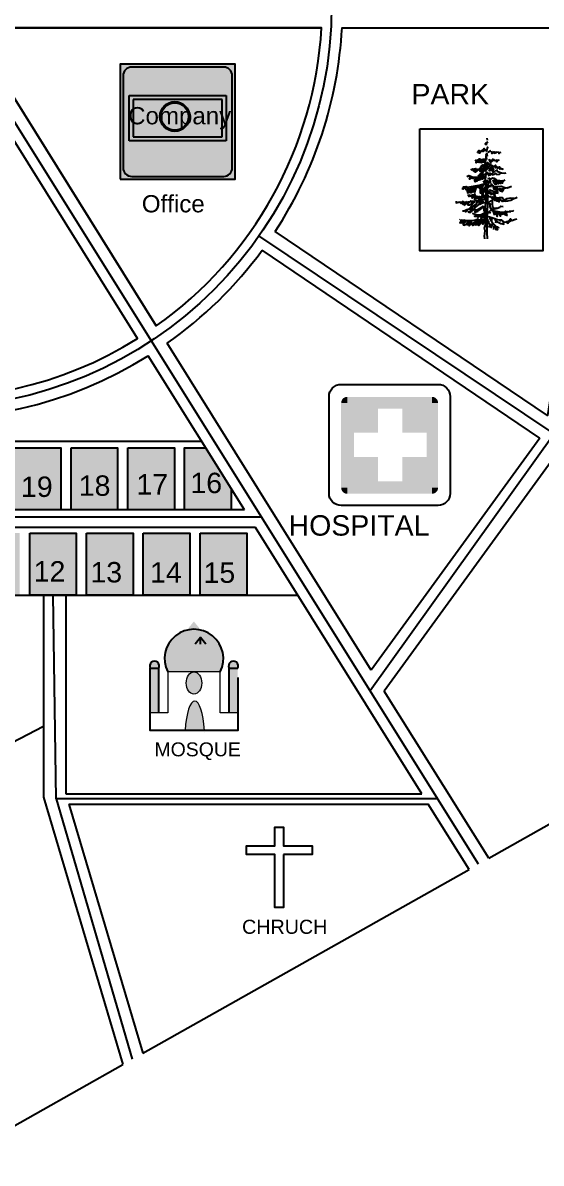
# Model space of a CAD drawing. Header units: metres. Extents: x 368 to 3789, y -155 to 1148.
# Drawn here: x 2264 to 2365.7, y 519.7 to 743.3 of the extents above; entities that cross this region are included whole.
import ezdxf

# ---------------------------------------------------------------- set-up
doc = ezdxf.new("R2010")
doc.units = ezdxf.units.M
doc.styles.get("Standard").update_dxf_attribs({"font": 'arial.ttf'})

# ---------------------------------------------------------------- blocks, each defined once
blk = doc.blocks.new('45')
blk.add_lwpolyline([(140.082, 202.168), (140.082, 204.168, -0.414214), (140.332, 204.418), (142.332, 204.418, -0.414214), (142.582, 204.168), (142.582, 202.168, -0.414214), (142.332, 201.918), (140.332, 201.918, -0.414214)], format="xyb", close=True)
at = {"color": 3, "const_width": 0.125}
for points in [[(140.395, 204.035, -0.414214), (140.457, 204.097, -0.414214)], [(142.27, 204.035, 0.414214), (142.207, 204.097, 0.414214)], [(140.395, 202.285, 0.414214), (140.457, 202.222, 0.414214)], [(142.27, 202.285, -0.414214), (142.207, 202.222, -0.414214)]]:
    blk.add_lwpolyline(points, format="xyb", dxfattribs=at)
at = {"color": 3}
for points in [[(142.207, 204.035), (142.207, 204.16), (140.457, 204.035), (140.457, 204.16)], [(140.332, 202.285), (140.595, 202.285), (140.332, 204.035), (140.595, 204.035)], [(140.595, 204.051), (140.595, 203.918), (142.095, 204.051), (142.095, 203.918)], [(140.595, 203.418), (140.595, 203.918), (141.095, 203.418), (141.095, 203.918)], [(141.595, 203.418), (141.595, 203.918), (142.095, 203.418), (142.095, 203.918)], [(142.095, 202.285), (142.332, 202.285), (142.095, 204.035), (142.332, 204.035)], [(140.595, 202.918), (140.595, 202.418), (141.095, 202.918), (141.095, 202.418)], [(141.595, 202.918), (141.595, 202.418), (142.095, 202.918), (142.095, 202.418)], [(140.595, 202.285), (140.595, 202.418), (142.095, 202.285), (142.095, 202.418)], [(142.207, 202.16), (142.207, 202.285), (140.457, 202.16), (140.457, 202.285)]]:
    blk.add_solid(points, dxfattribs=at)
blk = doc.blocks.new('background')
h = blk.add_hatch(color=256)
h.dxf.hatch_style = 1
edge = h.paths.add_edge_path(flags=16)
edge.add_line((-180, 5), (-20, 5))
edge.add_arc((-20, 20), 15, 270, 360)
edge.add_line((-5, 20), (-5, 180))
edge.add_arc((-20, 180), 15, 0, 90)
edge.add_line((-20, 195), (-180, 195))
edge.add_arc((-180, 180), 15, 90, 180)
edge.add_line((-195, 180), (-195, 20))
edge.add_arc((-180, 20), 15, 180, 270)
h.paths.add_polyline_path([(-200, 0), (0, 0), (0, 200), (-200, 200)])
at = {"true_color": 0xddd5c5}
h = blk.add_hatch(color=254, dxfattribs=at)
h.dxf.hatch_style = 1
edge = h.paths.add_edge_path()
edge.add_line((-180, 5), (-20, 5))
edge.add_arc((-20, 20), 15, 270, 360)
edge.add_line((-5, 20), (-5, 180))
edge.add_arc((-20, 180), 15, 0, 90)
edge.add_line((-20, 195), (-180, 195))
edge.add_arc((-180, 180), 15, 90, 180)
edge.add_line((-195, 180), (-195, 20))
edge.add_arc((-180, 20), 15, 180, 270)
blk.add_lwpolyline([(-200, 0), (0, 0), (0, 200), (-200, 200)], close=True)
blk.add_lwpolyline([(-180, 5), (-20, 5, 0.414214), (-5, 20), (-5, 180, 0.414214), (-20, 195), (-180, 195, 0.414214), (-195, 180), (-195, 20, 0.414214)], format="xyb", close=True)

msp = doc.modelspace()

# ---------------------------------------------------------------- hatches: boundary and pattern name
at = {"true_color": 0x98609e}
h = msp.add_hatch(color=215, dxfattribs=at)
h.dxf.hatch_style = 1
h.paths.add_polyline_path([(2151.99, 643.25), (2142.85, 643.25), (2142.85, 631.06), (2151.99, 631.06)])
h.paths.add_polyline_path([(2163.13, 643.25), (2153.99, 643.25), (2153.99, 631.06), (2163.13, 631.06)])
h.paths.add_polyline_path([(2174.27, 643.25), (2165.13, 643.25), (2165.13, 631.06), (2174.27, 631.06)])
h.paths.add_polyline_path([(2185.41, 643.25), (2176.27, 643.25), (2176.27, 631.06), (2185.41, 631.06)])
h.paths.add_polyline_path([(2196.55, 643.25), (2187.41, 643.25), (2187.41, 631.06), (2196.55, 631.06)])
h.paths.add_polyline_path([(2207.69, 643.25), (2198.55, 643.25), (2198.55, 631.06), (2207.69, 631.06)])
h.paths.add_polyline_path([(2218.83, 643.25), (2209.69, 643.25), (2209.69, 631.06), (2218.83, 631.06)])
h.paths.add_polyline_path([(2229.97, 643.25), (2220.83, 643.25), (2220.83, 631.06), (2229.97, 631.06)])
h.paths.add_polyline_path([(2241.11, 643.25), (2231.97, 643.25), (2231.97, 631.06), (2241.11, 631.06)])
h.paths.add_polyline_path([(2252.25, 643.25), (2243.11, 643.25), (2243.11, 631.06), (2252.25, 631.06)])
h.paths.add_polyline_path([(2263.39, 643.25), (2254.25, 643.25), (2254.25, 631.06), (2263.39, 631.06)])
h.paths.add_polyline_path([(2274.53, 643.25), (2265.39, 643.25), (2265.39, 631.06), (2274.53, 631.06)])
h.paths.add_polyline_path([(2285.67, 643.25), (2276.53, 643.25), (2276.53, 631.06), (2285.67, 631.06)])
h.paths.add_polyline_path([(2296.81, 643.25), (2287.67, 643.25), (2287.67, 631.06), (2296.81, 631.06)])
h.paths.add_polyline_path([(2307.95, 643.25), (2298.81, 643.25), (2298.81, 631.06), (2307.95, 631.06)])
h.paths.add_polyline_path([(2299.89, 659.98), (2295.78, 659.98), (2295.78, 647.79), (2304.92, 647.79), (2304.92, 651.93)])
h.paths.add_polyline_path([(2293.78, 659.98), (2284.64, 659.98), (2284.64, 647.79), (2293.78, 647.79)])
h.paths.add_polyline_path([(2282.64, 659.98), (2273.5, 659.98), (2273.5, 647.79), (2282.64, 647.79)])
h.paths.add_polyline_path([(2271.5, 659.98), (2262.36, 659.98), (2262.36, 647.79), (2271.5, 647.79)])
h.paths.add_polyline_path([(2260.36, 659.98), (2251.22, 659.98), (2251.22, 647.79), (2260.36, 647.79)])
h.paths.add_polyline_path([(2249.22, 659.98), (2240.08, 659.98), (2240.08, 647.79), (2249.22, 647.79)])
h.paths.add_polyline_path([(2238.08, 659.98), (2228.94, 659.98), (2228.94, 647.79), (2238.08, 647.79)])
h.paths.add_polyline_path([(2226.94, 659.98), (2217.8, 659.98), (2217.8, 647.79), (2226.94, 647.79)])
h.paths.add_polyline_path([(2215.8, 659.98), (2206.66, 659.98), (2206.66, 647.79), (2215.8, 647.79)])
h.paths.add_polyline_path([(2204.66, 659.98), (2195.52, 659.98), (2195.52, 647.79), (2204.66, 647.79)])
h.paths.add_polyline_path([(2193.52, 659.98), (2184.38, 659.98), (2184.38, 647.79), (2193.52, 647.79)])
h.paths.add_polyline_path([(2182.38, 659.98), (2173.24, 659.98), (2173.24, 647.79), (2182.38, 647.79)])
h.paths.add_polyline_path([(2171.24, 659.98), (2162.1, 659.98), (2162.1, 647.79), (2171.24, 647.79)])
h.paths.add_polyline_path([(2188.93, 676.71), (2179.79, 676.71), (2179.79, 664.52), (2188.93, 664.52)])
h.paths.add_polyline_path([(2200.07, 676.71), (2190.93, 676.71), (2190.93, 664.52), (2200.07, 664.52)])
h.paths.add_polyline_path([(2211.21, 673.36, -0.022206), (2204.83, 676.71), (2202.07, 676.71), (2202.07, 664.52), (2211.21, 664.52)])
h.paths.add_polyline_path([(2144.65, 633.55), (2151.32, 633.55), (2151.32, 639.57), (2144.65, 639.57)], flags=24)
h.paths.add_polyline_path([(2156.17, 633.78), (2162.84, 633.78), (2162.84, 639.8), (2156.17, 639.8)], flags=24)
h.paths.add_polyline_path([(2167.22, 633.87), (2173.92, 633.87), (2173.92, 640), (2167.22, 640)], flags=24)
h.paths.add_polyline_path([(2177.98, 633.58), (2184.64, 633.58), (2184.64, 639.58), (2177.98, 639.58)], flags=24)
h.paths.add_polyline_path([(2189.5, 633.56), (2196.16, 633.56), (2196.16, 639.58), (2189.5, 639.58)], flags=24)
h.paths.add_polyline_path([(2200.49, 633.2), (2205.64, 633.2), (2205.64, 639.33), (2200.49, 639.33)], flags=24)
h.paths.add_polyline_path([(2211.96, 633.24), (2217.04, 633.24), (2217.04, 639.16), (2211.96, 639.16)], flags=24)
h.paths.add_polyline_path([(2223.2, 632.96), (2228.35, 632.96), (2228.35, 639.09), (2223.2, 639.09)], flags=24)
h.paths.add_polyline_path([(2233.25, 632.78), (2238.4, 632.78), (2238.4, 638.9), (2233.25, 638.9)], flags=24)
h.paths.add_polyline_path([(2243.24, 632.92), (2251.5, 632.92), (2251.5, 639.05), (2243.24, 639.05)], flags=24)
h.paths.add_polyline_path([(2254.8, 632.68), (2263.03, 632.68), (2263.03, 638.71), (2254.8, 638.71)], flags=24)
h.paths.add_polyline_path([(2265.17, 632.74), (2273.39, 632.74), (2273.39, 638.76), (2265.17, 638.76)], flags=9)
h.paths.add_polyline_path([(2276.28, 632.48), (2284.54, 632.48), (2284.54, 638.61), (2276.28, 638.61)], flags=9)
h.paths.add_polyline_path([(2287.98, 632.54), (2296.21, 632.54), (2296.21, 638.56), (2287.98, 638.56)], flags=24)
h.paths.add_polyline_path([(2298.46, 632.39), (2306.71, 632.39), (2306.71, 638.52), (2298.46, 638.52)], flags=9)
h.paths.add_polyline_path([(2295.89, 650), (2304.15, 650), (2304.15, 656.13), (2295.89, 656.13)], flags=24)
h.paths.add_polyline_path([(2285.32, 649.81), (2293.54, 649.81), (2293.54, 655.83), (2285.32, 655.83)], flags=24)
h.paths.add_polyline_path([(2273.99, 649.47), (2282.25, 649.47), (2282.25, 655.6), (2273.99, 655.6)], flags=24)
h.paths.add_polyline_path([(2262.66, 649.25), (2270.92, 649.25), (2270.92, 655.37), (2262.66, 655.37)], flags=24)
h.paths.add_polyline_path([(2253.3, 649.17), (2261.56, 649.17), (2261.56, 655.3), (2253.3, 655.3)], flags=9)
h.paths.add_polyline_path([(2241.14, 650.24), (2249.36, 650.24), (2249.36, 656.26), (2241.14, 656.26)], flags=9)
h.paths.add_polyline_path([(2229.82, 650.3), (2238.05, 650.3), (2238.05, 656.33), (2229.82, 656.33)], flags=24)
h.paths.add_polyline_path([(2218.49, 649.89), (2226.75, 649.89), (2226.75, 656.02), (2218.49, 656.02)], flags=24)
h.paths.add_polyline_path([(2207.5, 650.01), (2215.73, 650.01), (2215.73, 656.03), (2207.5, 656.03)], flags=24)
h.paths.add_polyline_path([(2196.4, 649.95), (2204.66, 649.95), (2204.66, 656.08), (2196.4, 656.08)], flags=24)
h.paths.add_polyline_path([(2185.07, 649.83), (2193.33, 649.83), (2193.33, 655.96), (2185.07, 655.96)], flags=24)
h.paths.add_polyline_path([(2173.95, 649.88), (2182.18, 649.88), (2182.18, 655.9), (2173.95, 655.9)], flags=24)
h.paths.add_polyline_path([(2162.99, 649.69), (2171.25, 649.69), (2171.25, 655.82), (2162.99, 655.82)], flags=9)
h.paths.add_polyline_path([(2181.83, 667.28), (2190.09, 667.28), (2190.09, 673.41), (2181.83, 673.41)], flags=9)
h.paths.add_polyline_path([(2192.77, 667.4), (2201.03, 667.4), (2201.03, 673.53), (2192.77, 673.53)], flags=9)
h.paths.add_polyline_path([(2203.48, 667.52), (2211.74, 667.52), (2211.74, 673.65), (2203.48, 673.65)], flags=9)
h = msp.add_hatch(color=3)
h.dxf.hatch_style = 1
h.paths.add_polyline_path([(2292.46, 616.02), (2302.77, 616.02, 1.620758)])
h.paths.add_polyline_path([(2304.49, 616.75), (2306.18, 616.75, 1.600044)])
h.paths.add_polyline_path([(2289.02, 616.75), (2290.71, 616.75, 1.600044)])
h.paths.add_polyline_path([(2297.59, 625.91), (2297.59, 624.4), (2298.83, 624.4)])
h.paths.add_polyline_path([(2297.59, 625.91), (2296.35, 624.4), (2297.59, 624.4)])
h = msp.add_hatch(color=7)
h.dxf.hatch_style = 1
edge = h.paths.add_edge_path()
edge.add_ellipse((2297.76, 602.65), major_axis=(0, -7.66), ratio=0.255444, start_angle=104.4019, end_angle=255.5981)
edge.add_line((2295.87, 604.55), (2299.66, 604.55))
edge = h.paths.add_edge_path()
edge.add_ellipse((2297.61, 613.83), major_axis=(0, 2.18), ratio=0.697407, start_angle=0, end_angle=360)
h.paths.add_polyline_path([(2304.49, 607.99), (2306.21, 607.99), (2306.18, 616.75), (2304.49, 616.75)])
h.paths.add_polyline_path([(2290.71, 616.75), (2289.02, 616.75), (2289.02, 607.99), (2290.74, 607.99)])
at = {"lineweight": 18, "true_color": 0xffffff}
h = msp.add_hatch(color=7, dxfattribs=at)
h.dxf.hatch_style = 1
h.paths.add_polyline_path([(2296.18, 614.56), (2296.28, 614.88), (2296.27, 614.86), (2296.21, 614.67)])
h.paths.add_polyline_path([(2298.8, 615.2), (2298.94, 614.9), (2298.88, 615.05)])
h.paths.add_polyline_path([(2298.62, 615.46), (2298.79, 615.21), (2298.79, 615.22), (2298.69, 615.38)])
h.paths.add_polyline_path([(2298.95, 614.88), (2299.05, 614.56), (2299.02, 614.67), (2298.96, 614.86)])
h.paths.add_polyline_path([(2298.41, 615.69), (2298.6, 615.5), (2298.58, 615.52), (2298.46, 615.65)])
h.paths.add_polyline_path([(2299.06, 614.51), (2299.12, 614.18), (2299.11, 614.26), (2299.07, 614.47)])
h.paths.add_polyline_path([(2298.16, 615.87), (2298.37, 615.72), (2298.33, 615.76), (2298.2, 615.85)])
h.paths.add_polyline_path([(2299.12, 614.12), (2299.14, 613.79), (2299.14, 613.83), (2299.13, 614.05)])
h.paths.add_polyline_path([(2297.89, 615.98), (2298.12, 615.89), (2298.06, 615.92), (2297.91, 615.97)])
h.paths.add_polyline_path([(2299.13, 613.73), (2299.1, 613.39), (2299.11, 613.41), (2299.13, 613.62)])
h.paths.add_polyline_path([(2297.76, 616.01), (2297.61, 616.02), (2297.86, 615.98)])
h.paths.add_polyline_path([(2297.36, 615.98), (2297.61, 616.02), (2297.46, 616.01)])
h.paths.add_polyline_path([(2299.1, 613.36), (2299.03, 613.02), (2299.07, 613.2)])
h.paths.add_polyline_path([(2297.1, 615.89), (2297.33, 615.98), (2297.32, 615.97), (2297.17, 615.92)])
h.paths.add_polyline_path([(2296.86, 615.72), (2297.07, 615.87), (2297.03, 615.85), (2296.89, 615.76)])
h.paths.add_polyline_path([(2296.2, 613.02), (2296.13, 613.36), (2296.16, 613.2)])
h.paths.add_polyline_path([(2296.63, 615.5), (2296.82, 615.69), (2296.77, 615.65), (2296.65, 615.52)])
h.paths.add_polyline_path([(2296.12, 613.39), (2296.09, 613.73), (2296.1, 613.62), (2296.12, 613.41)])
h.paths.add_polyline_path([(2296.43, 615.21), (2296.6, 615.46), (2296.54, 615.38), (2296.44, 615.22)])
h.paths.add_polyline_path([(2296.09, 613.79), (2296.1, 614.12), (2296.1, 614.05), (2296.09, 613.83)])
h.paths.add_polyline_path([(2296.29, 614.9), (2296.42, 615.2), (2296.35, 615.05)])
h.paths.add_polyline_path([(2296.11, 614.18), (2296.17, 614.51), (2296.16, 614.47), (2296.12, 614.26)])
h.paths.add_polyline_path([(2298.1, 611.76), (2297.88, 611.68), (2297.91, 611.69), (2298.06, 611.74)])
h.paths.add_polyline_path([(2297.34, 611.68), (2297.13, 611.76), (2297.17, 611.74), (2297.32, 611.69)])
h.paths.add_polyline_path([(2299.02, 613), (2298.92, 612.71), (2298.96, 612.8), (2299.02, 613)])
h.paths.add_polyline_path([(2298.9, 612.66), (2298.76, 612.4), (2298.79, 612.45), (2298.88, 612.62)])
h.paths.add_polyline_path([(2297.09, 611.78), (2296.88, 611.92), (2296.89, 611.91), (2297.03, 611.81)])
h.paths.add_polyline_path([(2298.56, 612.12), (2298.37, 611.94), (2298.46, 612.02)])
h.paths.add_polyline_path([(2296.31, 612.71), (2296.2, 613), (2296.21, 613), (2296.27, 612.8)])
h.paths.add_polyline_path([(2297.85, 611.68), (2297.61, 611.65), (2297.76, 611.66)])
h.paths.add_polyline_path([(2296.86, 611.94), (2296.67, 612.12), (2296.77, 612.02)])
h.paths.add_polyline_path([(2298.74, 612.36), (2298.57, 612.13), (2298.58, 612.14), (2298.69, 612.29)])
h.paths.add_polyline_path([(2296.65, 612.13), (2296.49, 612.36), (2296.54, 612.29), (2296.65, 612.14)])
h.paths.add_polyline_path([(2298.35, 611.92), (2298.14, 611.78), (2298.2, 611.81), (2298.33, 611.91)])
h.paths.add_polyline_path([(2296.46, 612.4), (2296.33, 612.66), (2296.35, 612.62), (2296.44, 612.45)])
at = {"lineweight": 18}
h = msp.add_hatch(color=3, dxfattribs=at)
h.dxf.hatch_style = 1
h.paths.add_polyline_path([(2296.37, 608.04), (2296.63, 608.9), (2296.63, 608.89), (2296.56, 608.7), (2296.5, 608.5), (2296.44, 608.29), (2296.38, 608.08)])
h.paths.add_polyline_path([(2297.26, 610.05), (2297.59, 610.28), (2297.52, 610.25), (2297.44, 610.21), (2297.36, 610.15), (2297.28, 610.08)])
h.paths.add_polyline_path([(2299.38, 606.98), (2299.54, 605.84), (2299.52, 606.03), (2299.48, 606.31), (2299.44, 606.59), (2299.4, 606.86)])
h.paths.add_polyline_path([(2299.55, 605.81), (2299.66, 604.55), (2299.64, 604.86), (2299.61, 605.16), (2299.58, 605.46), (2299.55, 605.75)])
h.paths.add_polyline_path([(2297.59, 610.28), (2297.93, 610.28), (2297.92, 610.28), (2297.84, 610.3), (2297.76, 610.31), (2297.68, 610.3), (2297.6, 610.28)])
h.paths.add_polyline_path([(2296.93, 609.59), (2297.25, 610.04), (2297.21, 609.99), (2297.13, 609.9), (2297.05, 609.79), (2296.98, 609.67)])
h.paths.add_polyline_path([(2299.16, 608.02), (2299.37, 607.01), (2299.35, 607.12), (2299.3, 607.37), (2299.25, 607.61), (2299.2, 607.85)])
h.paths.add_polyline_path([(2295.87, 604.55), (2295.98, 605.81), (2295.97, 605.75), (2295.94, 605.46), (2295.92, 605.16), (2295.89, 604.86)])
h.paths.add_polyline_path([(2297.94, 610.28), (2298.27, 610.05), (2298.24, 610.08), (2298.16, 610.15), (2298.08, 610.21), (2298.01, 610.25)])
h.paths.add_polyline_path([(2296.63, 608.91), (2296.93, 609.57), (2296.91, 609.53), (2296.83, 609.39), (2296.76, 609.23), (2296.7, 609.07)])
h.paths.add_polyline_path([(2298.89, 608.9), (2299.15, 608.04), (2299.14, 608.08), (2299.09, 608.29), (2299.03, 608.5), (2298.96, 608.7), (2298.9, 608.89)])
h.paths.add_polyline_path([(2295.99, 605.84), (2296.15, 606.98), (2296.13, 606.86), (2296.09, 606.59), (2296.05, 606.31), (2296.01, 606.03)])
h.paths.add_polyline_path([(2298.28, 610.04), (2298.59, 609.59), (2298.55, 609.67), (2298.47, 609.79), (2298.4, 609.9), (2298.32, 609.99)])
h.paths.add_polyline_path([(2296.16, 607.01), (2296.37, 608.02), (2296.33, 607.85), (2296.27, 607.61), (2296.22, 607.37), (2296.17, 607.12)])
h.paths.add_polyline_path([(2298.6, 609.57), (2298.89, 608.91), (2298.83, 609.07), (2298.76, 609.23), (2298.69, 609.39), (2298.62, 609.53)])

# ---------------------------------------------------------------- linework, layer by layer
at = {"color": 150}
for p, q in [((2353.39, 578.31), (2254.65, 736.25)), ((2368.25, 662.69), (2310.35, 701.54)), ((2368.25, 662.69), (2332.15, 612.28)), ((2141.92, 646.42), (2310.81, 646.42)), ((2270.55, 591.1), (2269.96, 631.06)), ((2345.4, 591.1), (2270.55, 591.1)), ((2270.55, 591.1), (2285.5, 540.03))]:
    msp.add_line(p, q, dxfattribs=at)
for p, q in [((2284.89, 720.21), (2284.89, 729.09)), ((2284.89, 729.09), (2303.94, 729.09)), ((2303.15, 728.3), (2285.68, 728.3)), ((2285.68, 728.3), (2285.68, 721)), ((2303.15, 721), (2303.15, 728.3)), ((2303.94, 729.09), (2303.94, 720.21)), ((2285.68, 721), (2303.15, 721)), ((2302.3, 721), (2303.15, 721)), ((2296.56, 720.21), (2284.89, 720.21)), ((2303.94, 720.21), (2296.56, 720.21)), ((2307.51, 647.79), (2288.63, 678.01)), ((2307.51, 647.79), (2145.73, 647.79)), ((2309.66, 644.33), (2142.02, 644.33)), ((2342.3, 592.09), (2309.66, 644.33)), ((2127.75, 631.06), (2317.96, 631.06)), ((2298.86, 621.46), (2298.86, 622.76)), ((2304.49, 607.99), (2304.49, 616.75)), ((2164.65, 551.9), (2268.08, 605.36)), ((2272.48, 592.09), (2342.3, 592.09)), ((2273.07, 590.09), (2343.55, 590.09)), ((2351.55, 577.28), (2343.55, 590.09))]:
    msp.add_line(p, q)
at = {"color": 3}
for p, q in [((2355.02, 720.72), (2355.14, 720.31)), ((2355.22, 717.95), (2355.82, 718.28)), ((2354.99, 717.88), (2355.14, 717.19)), ((2355.44, 716.57), (2355.82, 715.75)), ((2355.82, 715.75), (2355.78, 716.49)), ((2355.78, 716.49), (2356.25, 716.17)), ((2356.25, 716.17), (2356.11, 716.61)), ((2356.11, 716.61), (2356.34, 716.61)), ((2356.34, 716.61), (2356.51, 716.21)), ((2356.51, 716.21), (2356.6, 716.46)), ((2356.6, 716.46), (2356.99, 716.06)), ((2351.12, 713.22), (2351.5, 713.37)), ((2354.11, 710.94), (2354.5, 711.76)), ((2355.41, 712.4), (2355.86, 711.91)), ((2355.2, 709.21), (2355.93, 709.25)), ((2360.75, 708.99), (2360.97, 709.12)), ((2350.21, 707.74), (2350.76, 707.96)), ((2351.07, 707.66), (2350.88, 707.81)), ((2352.79, 708), (2352.58, 708.22)), ((2354.69, 707.4), (2354.34, 706.97)), ((2360.32, 708.86), (2360.75, 708.99)), ((2349.73, 704.69), (2349.86, 704.82)), ((2355.8, 706.02), (2355.49, 706.25)), ((2356.04, 705.13), (2355.97, 704.43)), ((2357.61, 706.19), (2358.17, 705.76)), ((2357.61, 706.19), (2358.51, 706.19)), ((2358.17, 705.76), (2358.08, 706.02)), ((2358.08, 706.02), (2359.07, 705.55)), ((2358.6, 705.85), (2358.51, 706.19)), ((2359.07, 705.55), (2358.6, 705.85)), ((2354.17, 703.78), (2354.73, 704.6)), ((2355.41, 704.38), (2355.28, 703.74)), ((2355.46, 703.18), (2355.8, 704))]:
    msp.add_line(p, q, dxfattribs=at)
at = {"lineweight": 18}
msp.add_line((2302.77, 616.02), (2297.61, 616.02), dxfattribs=at)
for points in [[(2290.21, 683.87), (2257.74, 735.85, 0.115498), (2261.34, 742.35), (2322.63, 742.35)], [(2313.53, 702.4, 0.131841), (2326.64, 742.35), (2378.95, 742.35)], [(2286.51, 681.4), (2254.29, 732.97, -0.283156), (2237.19, 732.86), (2192.31, 691.11, 0.343148), (2286.51, 681.4), (2254.29, 732.97, -0.283156), (2237.19, 732.86), (2192.31, 691.11)], [(2292.33, 680.47, 0.080884), (2310.97, 698.71, 0.080884)], [(2290.74, 607.99), (2290.71, 616.75, 1.600044), (2289.02, 616.75), (2290.71, 616.75)]]:
    msp.add_lwpolyline(points, format="xyb")
for points in [[(2257.74, 735.85), (2290.21, 683.87, 0.228076), (2322.63, 742.35), (2261.34, 742.35, -0.115498)], [(2306.18, 616.75, 1.600044), (2304.49, 616.75)]]:
    msp.add_lwpolyline(points, format="xyb", close=True)
for points in [[(2378.95, 742.35), (2366.93, 666.29), (2313.53, 702.4)], [(2365.42, 661.88), (2310.97, 698.71)], [(2189.38, 688.38), (2160.26, 661.3), (2270.97, 661.3), (2289.21, 661.3), (2299.07, 661.3)], [(2332.37, 616.38), (2292.33, 680.47)], [(2304.92, 651.93), (2304.92, 647.79), (2295.78, 647.79), (2295.78, 659.98), (2299.89, 659.98)], [(2365.42, 661.88), (2332.37, 616.38)], [(2369.75, 660.19), (2334.94, 612.26)], [(2268.08, 631.06), (2268.08, 591.45), (2283.67, 539)], [(2272.48, 631.06), (2272.48, 592.09)], [(2299.92, 621.46), (2298.86, 622.76), (2297.81, 621.46)], [(2306.19, 614.95), (2306.21, 607.49), (2306.21, 604.55), (2289.02, 604.55), (2289.02, 607.99), (2289.02, 616.75)], [(2355.43, 579.46), (2334.94, 612.26)], [(2273.07, 590.09), (2287.6, 541.21)]]:
    msp.add_lwpolyline(points)
for points in [[(2341.91, 722.55), (2366.04, 722.55), (2366.04, 698.58), (2341.91, 698.58)], [(2262.36, 659.98), (2271.5, 659.98), (2271.5, 647.79), (2262.36, 647.79)], [(2273.5, 659.98), (2282.64, 659.98), (2282.64, 647.79), (2273.5, 647.79)], [(2284.64, 659.98), (2293.78, 659.98), (2293.78, 647.79), (2284.64, 647.79)], [(2265.39, 643.25), (2274.53, 643.25), (2274.53, 631.06), (2265.39, 631.06)], [(2276.53, 643.25), (2285.67, 643.25), (2285.67, 631.06), (2276.53, 631.06)], [(2287.67, 643.25), (2296.81, 643.25), (2296.81, 631.06), (2287.67, 631.06)], [(2298.81, 643.25), (2307.95, 643.25), (2307.95, 631.06), (2298.81, 631.06)], [(2315.19, 580.17), (2315.19, 569.78), (2313.49, 569.78), (2313.49, 580.17), (2307.9, 580.17), (2307.9, 581.89), (2313.49, 581.89), (2313.49, 585.54), (2315.19, 585.54), (2315.19, 581.89), (2320.79, 581.89), (2320.79, 580.17)]]:
    msp.add_lwpolyline(points, close=True)
at = {"color": 3}
for points in [[(2355.26, 718.73), (2355.15, 718.92), (2355, 718.17), (2354.82, 718.51), (2354.29, 718.09), (2354.51, 718.69), (2353.62, 717.76), (2353.99, 718.32), (2353.32, 717.84), (2353.54, 718.28), (2353.14, 717.84)], [(2354.65, 719.48), (2354.98, 719.71), (2354.91, 719.34)], [(2354.83, 719.97), (2354.98, 719.71), (2355.32, 720.01)], [(2355.9, 718.13), (2356.04, 717.72), (2356.19, 717.99), (2356.6, 717.76), (2356.42, 718.02), (2356.9, 717.84), (2356.87, 718.06), (2357.31, 717.99), (2357.39, 717.68), (2357.53, 717.91), (2357.83, 717.99)], [(2353.95, 716.49), (2353.57, 715.94), (2353.73, 716.57), (2353.5, 716.57), (2353.27, 716.02), (2353.36, 716.49), (2352.94, 715.87), (2353.02, 716.35), (2352.83, 716.35), (2352.73, 716.42)], [(2355.03, 716.53), (2354.92, 717.5), (2354.71, 715.9), (2354.55, 716.61), (2354.03, 716.46), (2354.45, 715.98), (2354.13, 715.94), (2353.95, 715.9), (2353.95, 716.49)], [(2354.93, 715.75), (2355.12, 715.27), (2355.16, 715.94), (2355.49, 715.38), (2355.6, 715.61), (2356.2, 715.3)], [(2351.84, 714.64), (2352.06, 714.53), (2354.37, 714.74), (2354, 714), (2354.08, 714.82), (2353.77, 714.19), (2353.66, 714.74), (2352.73, 714.04), (2352.92, 714.75), (2352.55, 714.15), (2352.65, 714.71), (2352.4, 714.3), (2352.32, 714.67), (2352.06, 714.53)], [(2354.6, 713.74), (2354.08, 713.26), (2354.19, 713.63), (2353.73, 713.29), (2353.44, 713.26), (2353.48, 713.37), (2353.7, 713.63), (2354.29, 713.93)], [(2355.12, 715.72), (2354.74, 715.12), (2354.74, 715.68), (2354.48, 715.05), (2354.56, 715.57), (2354.22, 715.19), (2354.26, 715.46), (2354.04, 715.05), (2354.04, 715.34), (2353.77, 714.82)], [(2354.78, 714.19), (2354.89, 714.74), (2354.67, 715.01), (2354.22, 713.89), (2354.37, 714.74), (2355.26, 715.12), (2355.01, 714.53), (2354.89, 714.74)], [(2354.89, 713.89), (2355.12, 714), (2355.49, 713.33)], [(2355.41, 714.26), (2356.05, 714.67), (2355.57, 714.64), (2356.05, 715.23), (2356.01, 714.74), (2356.76, 715.42), (2356.76, 714.86), (2357.02, 715.12), (2357.17, 714.74), (2357.5, 715.12), (2357.62, 714.6), (2357.77, 714.78), (2358.21, 714.6), (2356.31, 715.16), (2355.53, 715.27), (2355.19, 714.64)], [(2355.34, 713.59), (2355.71, 713.82), (2355.68, 713.45), (2356.09, 713.74), (2356.13, 713.52), (2356.94, 713.82)], [(2355.79, 714.3), (2356.38, 714.67), (2356.16, 714.11), (2356.31, 714), (2356.61, 714.3)], [(2356.53, 713.93), (2356.8, 713.78), (2357.02, 713.59), (2357.5, 713.66), (2357.91, 713.93), (2358.58, 713.82), (2358.85, 713.89)], [(2356.72, 714.22), (2357.02, 714.41), (2357.21, 714.19), (2357.91, 713.93)], [(2353.39, 711.4), (2351.24, 711.05), (2350.98, 711.18), (2350.42, 711.1), (2350.42, 710.71), (2350.42, 710.76), (2350.17, 710.76)], [(2351.5, 710.97), (2351.2, 710.24), (2351.41, 710.33), (2352.15, 711.18), (2351.76, 710.62), (2351.59, 710.28), (2351.24, 709.98), (2351.7, 710.15), (2352.37, 711.2), (2351.88, 709.97), (2352.56, 711.05), (2352.33, 710.11), (2352.82, 711.2), (2352.67, 710.15), (2353.11, 711.34)], [(2351.39, 713.14), (2351.5, 713.37), (2352.36, 713.03), (2351.95, 712.77)], [(2352.02, 713), (2351.65, 712.66), (2351.84, 713.1), (2351.57, 713.1)], [(2352.65, 712.96), (2352.28, 712.81), (2352.36, 713.03), (2353.96, 713.14), (2354.82, 713.33)], [(2354.78, 713.07), (2354.6, 712.81), (2354.48, 713.1), (2354.19, 712.66), (2354.22, 713.07), (2353.89, 712.58), (2353.96, 713.14), (2353.55, 712.44), (2353.33, 712.44), (2353.55, 712.89), (2353.36, 713.07), (2353.07, 712.29), (2352.77, 712.17), (2352.65, 712.33), (2353.1, 712.81), (2352.99, 712.96), (2352.51, 712.4)], [(2354.13, 709.68), (2354.13, 710.11), (2354.21, 710.76), (2353.82, 709.93), (2353.78, 710.41), (2353.82, 710.54), (2353.82, 710.89), (2353.65, 710.84), (2353.48, 711.01), (2353.87, 711.57), (2353.31, 711.05), (2353.39, 711.4), (2354.82, 711.88)], [(2354.15, 711.61), (2353.82, 710.89), (2354.11, 710.94), (2354.38, 710.8)], [(2354.99, 711.7), (2354.82, 711.57), (2354.82, 711.88), (2354.69, 711.05), (2354.77, 710.24), (2354.64, 711.01), (2354.73, 710.24), (2354.56, 710.92), (2354.38, 710.8), (2354.43, 710.2), (2354.13, 709.68)], [(2354.33, 712.1), (2354.71, 712.4), (2354.52, 711.91), (2355.08, 712.4), (2355.12, 711.95), (2355.19, 712.21), (2355.49, 711.84)], [(2355.16, 711.45), (2355.37, 711.01), (2355.33, 711.61), (2355.59, 711.32), (2355.93, 711.23)], [(2355.23, 712.81), (2355.6, 712.89), (2355.6, 712.51), (2355.86, 712.21)], [(2357.84, 712.44), (2358.1, 711.88), (2357.54, 712.4), (2357.77, 711.8), (2357.28, 712.21), (2357.35, 711.77), (2357.02, 712.44), (2356.5, 712.81), (2356.2, 712.85), (2355.6, 712.55)], [(2355.68, 711.3), (2355.97, 711.7), (2356.06, 711.4), (2356.24, 711.45), (2356.4, 710.71), (2356.49, 711.14), (2356.75, 710.49), (2356.92, 710.2), (2357.18, 710.2), (2357.05, 710.46)], [(2356.2, 712.51), (2356.38, 712.17), (2356.65, 711.69), (2356.98, 711.77), (2356.87, 712.17), (2356.65, 712.44), (2356.71, 712.65)], [(2357.02, 712.44), (2357.95, 712.33), (2358.36, 712.33), (2358.62, 712.51)], [(2351.03, 711.23), (2350.81, 710.84), (2350.81, 710.89), (2350.94, 710.67), (2351.07, 710.67), (2351.5, 710.97)], [(2353.35, 709.34), (2353.22, 709.21), (2353.18, 709.25), (2352.66, 708.91), (2352.92, 709.37), (2352.58, 709.12), (2352.19, 708.94), (2352.79, 709.59), (2352.19, 709.12), (2352.66, 709.77), (2352.02, 709.21), (2352.28, 709.59), (2351.84, 709.34), (2351.54, 709.25), (2351.72, 709.5), (2351.24, 709.46)], [(2354.77, 709.55), (2353.95, 708.73), (2354.38, 709.59), (2353.73, 708.73), (2354.29, 709.59), (2353.44, 708.78), (2353.61, 709.25), (2353.35, 708.86), (2353.22, 708.91), (2352.88, 708.78)], [(2355.03, 709.77), (2355.28, 709.34), (2354.9, 709.93), (2354.77, 709.55), (2354.73, 708.91), (2354.56, 709.12), (2354.43, 708.52)], [(2355.2, 710.46), (2355.5, 709.9), (2355.68, 709.77), (2355.89, 709.68), (2355.8, 709.98), (2355.59, 710.2), (2356.15, 709.77), (2356.67, 709.34), (2356.58, 709.81), (2356.36, 710.15), (2356.58, 709.93), (2356.83, 709.9), (2356.67, 710.24), (2356.92, 710.02), (2357.26, 709.93)], [(2355.59, 710.71), (2355.71, 710.49), (2356.67, 710.24)], [(2355.59, 709.34), (2356.62, 708.47), (2356.71, 708.6), (2356.19, 709.21), (2357.01, 708.38), (2356.62, 709.21), (2357.26, 708.35), (2356.96, 709.08), (2357.48, 708.22), (2357.44, 708.38)], [(2359.12, 710.97), (2357.57, 710.67), (2356.75, 710.84), (2356.27, 711.23), (2357.79, 711.32), (2357.87, 711.27), (2358.6, 711.05), (2359.12, 710.97), (2359.89, 711.32)], [(2357.05, 710.46), (2356.83, 711.1), (2357.65, 710.37), (2358.13, 710.28), (2358.04, 710.49), (2357.61, 710.84), (2358.08, 710.58), (2358.35, 710.54)], [(2349, 708.38), (2349.05, 708.04), (2349.52, 708.13), (2349.82, 708.22), (2351.41, 708.13), (2353.44, 708.52), (2354.9, 708.74)], [(2350.6, 708.17), (2349.99, 707.91), (2350.42, 708.3), (2349.86, 707.96), (2349.82, 708.22)], [(2354.83, 708.04), (2354.29, 707.96), (2353.95, 707.82), (2353.65, 707.7), (2353.52, 707.74), (2352.88, 707.23), (2352.62, 707.01), (2352.62, 706.8), (2351.89, 706.71), (2351.59, 706.8), (2351.28, 706.67), (2351.2, 706.71), (2351.11, 706.62), (2350.51, 706.37), (2350.29, 706.37)], [(2351.07, 708.26), (2350.68, 707.87), (2350.42, 707.66)], [(2352.4, 708.43), (2352.23, 708.13), (2351.93, 708.26), (2351.89, 708.43), (2351.63, 708.17), (2351.41, 708.13), (2351.37, 708.22), (2350.47, 707.48)], [(2351.41, 708.13), (2351.37, 707.82), (2351.33, 707.61), (2351.67, 707.61), (2352.1, 707.87), (2352.23, 708.13), (2352.58, 708.22), (2352.23, 707.74), (2352.02, 707.57), (2352.06, 707.36)], [(2352.49, 708.82), (2352.66, 708.69), (2352.88, 708.78), (2352.75, 708.94)], [(2352.66, 706.75), (2352.79, 706.58), (2352.66, 706.32), (2353.01, 706.54), (2352.71, 706.19), (2353.27, 706.41), (2353.7, 706.67), (2353.87, 706.88), (2354.26, 707.4), (2354.34, 706.97), (2354.43, 706.75), (2354.47, 706.45), (2354.38, 706.32)], [(2354.26, 707.4), (2354, 707.1), (2353.35, 706.75), (2353.05, 706.62), (2352.79, 706.58)], [(2353.52, 707.74), (2353.65, 708), (2353.91, 708), (2354.26, 708.09), (2354.34, 708.3), (2354, 708.26), (2353.73, 708.13), (2353.52, 708.17), (2353.44, 708.52), (2353.31, 708.13), (2353.01, 708.04), (2353.05, 707.82)], [(2355.12, 707.91), (2356.06, 708.52), (2356.06, 707.74), (2356.15, 707.27), (2356.45, 706.97), (2357.05, 706.97), (2357.57, 707.18), (2357.79, 707.36), (2358.26, 707.31)], [(2356.15, 708.86), (2357.52, 709.08), (2358.04, 709.08), (2358.13, 708.91), (2358.81, 708.26)], [(2357.26, 709.08), (2357.57, 708.65), (2358.08, 708.26), (2357.87, 708.52), (2358.17, 708.47)], [(2350.64, 704.64), (2349.78, 704.08), (2350.73, 704.6), (2350.08, 704.08), (2350.85, 704.56), (2350.55, 704.26), (2351.07, 704.56), (2350.73, 704.17), (2350.38, 703.82), (2350.51, 703.65), (2350.98, 703.82), (2351.28, 704.13), (2351.41, 704.47)], [(2353.05, 704.73), (2352.32, 703.57), (2352.58, 703.82), (2352.66, 703.82), (2353.27, 704.86), (2353.31, 704.43), (2353.57, 704.64), (2351.41, 704.47), (2350.17, 704.6)], [(2350.64, 706.67), (2350.9, 706.28), (2351.16, 706.54), (2351.24, 706.75), (2350.98, 706.58)], [(2351.8, 706.15), (2352.62, 706.8), (2351.33, 706.15)], [(2351.89, 706.06), (2351.8, 706.15), (2351.59, 706.15)], [(2352.66, 704.64), (2352.75, 704.26), (2352.15, 703.91), (2352.02, 704.08), (2351.93, 704.26)], [(2354.73, 706.24), (2354.47, 705.93), (2354.82, 705.25), (2354.29, 705.76), (2354.43, 705.16), (2354.29, 705.59), (2353.91, 704.9), (2354.26, 705.76), (2353.91, 705.12), (2354.08, 705.55), (2353.87, 705.2), (2353.91, 705.5), (2353.78, 705.59), (2353.18, 705.59), (2352.36, 705.89), (2352.4, 706.06)], [(2354.47, 705.93), (2353.78, 705.59), (2353.31, 705.2), (2353.22, 705.29), (2352.66, 705.37), (2352.71, 705.55)], [(2353.27, 704.86), (2352.75, 703.7), (2353.31, 704.43)], [(2354.56, 704.86), (2353.48, 703.57), (2354, 704.69), (2353.57, 704.64), (2352.83, 703.74), (2353.05, 703.78), (2353.09, 703.7), (2353.7, 704.56), (2353.35, 703.7), (2354, 704.69), (2354.82, 704.9)], [(2355.12, 705.98), (2355.41, 706.11), (2355.41, 706.19), (2355.8, 706.58), (2356.15, 706.49), (2356.19, 706.45)], [(2355.12, 704.9), (2355.33, 704.26), (2355.63, 703.82), (2355.71, 703.52), (2355.97, 703.18), (2356.24, 704.04)], [(2355.16, 705.42), (2355.55, 705.29), (2356.24, 705.07), (2357.14, 704.77), (2357.57, 704.69), (2357.87, 704.69)], [(2355.55, 705.29), (2355.71, 704.82), (2356.24, 704.04), (2356.58, 703.7)], [(2356.8, 704.13), (2356.88, 704.43), (2356.67, 704.73), (2356.75, 704.9)], [(2357.61, 704.43), (2357.87, 704.69), (2358.38, 704.26), (2358.9, 704.3), (2359.37, 704.51), (2359.72, 704.86), (2359.98, 704.56), (2360.49, 704.77), (2360.92, 704.9)], [(2359.03, 706.32), (2359.63, 706.24), (2359.5, 706.37), (2360.24, 706.45), (2360.36, 706.62)], [(2349.86, 704.51), (2350.17, 704.6), (2349.86, 704.3)], [(2351.54, 704.43), (2351.2, 703.74), (2351.76, 704.51)], [(2351.5, 704.08), (2351.5, 703.74), (2351.59, 703.52), (2351.93, 703.87), (2352.02, 704.26), (2351.89, 704.43)], [(2352.15, 703.91), (2352.02, 703.78), (2351.75, 703.7)], [(2356.4, 702.79), (2356.58, 703.7), (2356.75, 703.52), (2356.88, 702.71), (2356.96, 703.31), (2357.14, 702.71), (2357.05, 703.35), (2357.31, 703.09), (2357.31, 703.05)], [(2356.88, 704.43), (2357.79, 703.95), (2358.35, 703.87), (2358.26, 704.35)], [(2358.73, 704.34), (2359.25, 704.04), (2359.12, 704.38), (2359.07, 704.38), (2359.46, 704.3), (2359.55, 704.43), (2359.85, 704.47)]]:
    msp.add_lwpolyline(points, dxfattribs=at)
for points in [[(2356.9, 716.49), (2357.42, 716.42), (2357.2, 716.31), (2356.99, 716.06)], [(2352.66, 707.57), (2353.05, 707.82), (2352.19, 707.1), (2352.15, 706.92), (2351.59, 706.8), (2352.06, 707.36), (2352.32, 707.36)], [(2359.16, 708.43), (2359.76, 708.56), (2360.32, 708.86), (2359.68, 708.91), (2358.99, 708.82), (2358.26, 708.35)], [(2356.58, 705.63), (2356.8, 706.24), (2357.09, 705.33), (2357.05, 706.28), (2357.18, 706.02), (2357.7, 705.42), (2357.39, 706.19), (2357.79, 705.63), (2357.61, 706.19), (2356.19, 706.45)], [(2358.51, 706.19), (2359.03, 706.32), (2358.77, 705.85), (2358.69, 706.37), (2358.77, 705.89)]]:
    msp.add_lwpolyline(points, close=True, dxfattribs=at)
at = {"color": 10}
for points in [[(2354.89, 714.15), (2354.71, 712.58), (2354.93, 711.05), (2354.89, 710.53), (2355.16, 710.65), (2354.97, 711.84)], [(2354.64, 700.94), (2354.6, 701.46), (2354.69, 702.53), (2354.56, 703.05), (2354.77, 703.65), (2354.85, 704.77), (2354.77, 705.16), (2354.77, 706.92), (2354.85, 708.52), (2354.94, 709.12), (2354.9, 710.15), (2355.03, 710.58), (2355.16, 710.33), (2355.12, 709.85), (2355.16, 709.21), (2355.16, 707.91)], [(2357.05, 706.97), (2356.8, 706.84), (2356.15, 706.75), (2355.84, 706.92), (2355.68, 707.31), (2355.68, 707.61), (2355.76, 707.79), (2355.16, 707.91), (2355.12, 706.15), (2355.07, 705.16), (2355.03, 704.04), (2355.03, 703.18), (2355.07, 702.19), (2355.12, 700.94)]]:
    msp.add_lwpolyline(points, dxfattribs=at)
at = {"elevation": 845.66}
for points in [[(2355.43, 579.46), (2444.88, 629.9), (2435.51, 660.19)], [(2287.6, 541.21), (2351.55, 577.28)], [(2137.85, 573.15), (2223.64, 505.15), (2283.67, 539)]]:
    msp.add_lwpolyline(points, dxfattribs=at)
at = {"lineweight": 20}
msp.add_lwpolyline([(2292.46, 616.02), (2292.46, 607.99), (2289.02, 607.99)], dxfattribs=at)
at = {"lineweight": 18}
msp.add_lwpolyline([(2306.21, 607.99), (2302.77, 607.99), (2302.77, 616.02), (2292.46, 616.02)], dxfattribs=at)
at = {"color": 150}
msp.add_circle((2245.65, 746.8), 78.96, dxfattribs=at)
for radius in [2.91, 2.69]:
    msp.add_circle((2293.85, 724.96), radius)
for centre, radius, start, end in [((2245.65, 746.8), 81.11, 226.0715, 301.9932), ((2297.61, 618.6), 5.77, 333.3488, 206.6512)]:
    msp.add_arc(centre, radius, start, end)
at = {"lineweight": 18}
msp.add_ellipse((2297.61, 613.83), major_axis=(0, 2.18), ratio=0.697407, dxfattribs=at)
msp.add_ellipse((2297.76, 602.65), major_axis=(0, -7.66), ratio=0.255444, start_param=1.822157, end_param=4.461028, dxfattribs=at)

# ---------------------------------------------------------------- block references
for name, p, xscale, yscale, zscale in [('background', (2305.69, 712.66), 0.1127188853233095, 0.1127188853233095, 0.1127188853233095), ('45', (992.77, -1270.35), 9.50391558966992, 9.50391558966992, 9.50391558966992)]:
    msp.add_blockref(name, p, dxfattribs=dict(xscale=xscale, yscale=yscale, zscale=zscale))

# ---------------------------------------------------------------- texts
for s, height, p in [('PARK ', 4, (2340.27, 727.34)), ('19', 4, (2263.68, 650.34)), ('18', 4, (2275.01, 650.56)), ('17', 4, (2286.32, 650.81)), ('16', 4, (2296.91, 651.09)), ('HOSPITAL', 4, (2316.16, 642.75)), ('12', 4, (2266.17, 633.74)), ('13', 4, (2277.3, 633.57)), ('14', 4, (2288.99, 633.54)), ('15', 4, (2299.48, 633.48)), ('MOSQUE', 2.729, (2289.86, 599.46)), ('CHRUCH', 2.765, (2307.04, 564.64))]:
    msp.add_text(s, height=height).set_placement(p)
at = {"char_height": 3.382, "attachment_point": 1}
for s, insert in [('Company ', (2284.69, 726.81)), ('Office', (2287.38, 709.54))]:
    msp.add_mtext_dynamic_manual_height_columns(s, width=11.3955, gutter_width=1.41, heights=[0], dxfattribs=dict(at, insert=insert))

doc.saveas('drawing.dxf')
